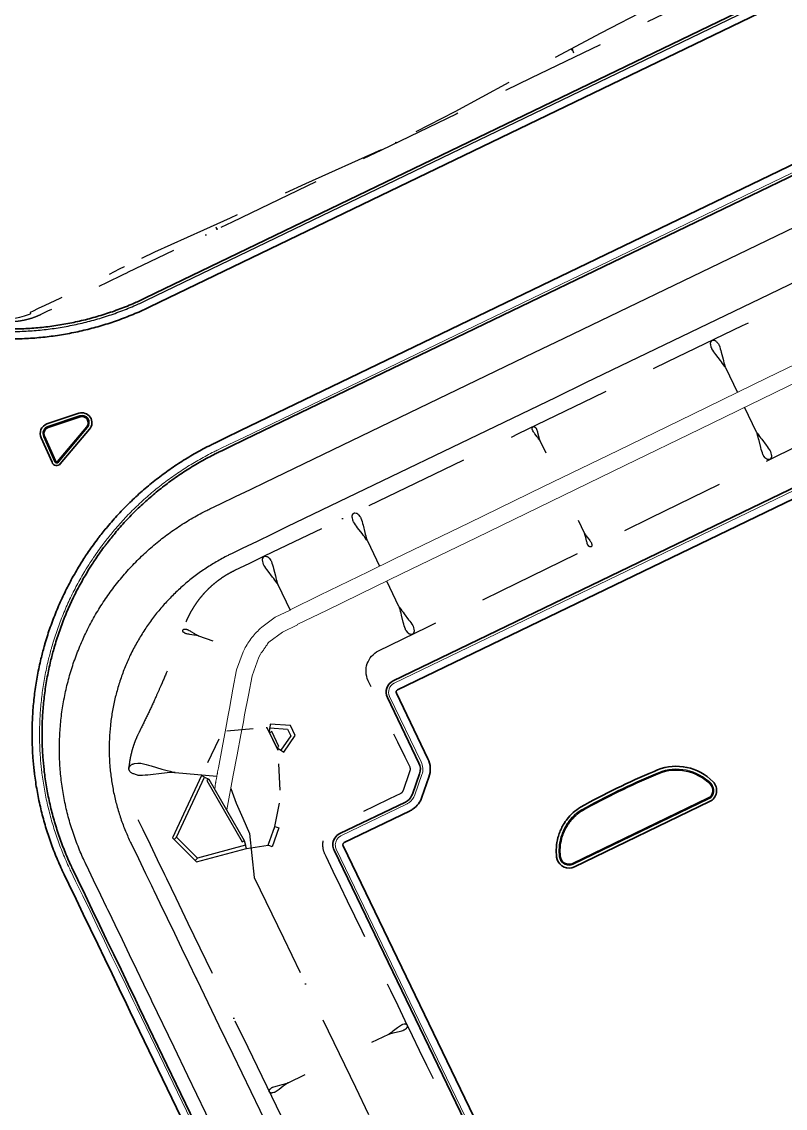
# Model space of a CAD drawing. Header units: metres. Extents: x 246420 to 246883, y 7418965 to 7419490.
# Drawn here: x 246540.4 to 246586.5, y 7419349.2 to 7419414.8 of the extents above; entities that cross this region are included whole.
import ezdxf

# ---------------------------------------------------------------- set-up
doc = ezdxf.new("R2010")
doc.units = ezdxf.units.M
doc.linetypes.add('HIDDEN', pattern=[9.525, 6.35, -3.175])
doc.linetypes.add('HIDDEN3', pattern=[2.3813, 1.5875, -0.7938])
for name, color, linetype, lineweight in [('BATTER', 251, 'HIDDEN', 25), ('BATTER_BOTTOM', 251, 'HIDDEN', 25), ('BATTER_TICKS', 251, 'HIDDEN', 25)]:
    doc.layers.add(name, color=color, linetype=linetype, lineweight=lineweight)
for name, color, linetype, lineweight, true_color in [('KERB_BACK', 7, 'Continuous', 35, 0x5fd2ff), ('KERB_LINE', 7, 'Continuous', 18, 0xb9b9b9), ('KERB_LIP', 7, 'Continuous', 35, 0x5fd2ff)]:
    doc.layers.add(name, color=color, linetype=linetype, lineweight=lineweight, true_color=true_color)
doc.layers.add('MISC_CONCRETE', color=7, linetype='Continuous')
doc.layers.add('MISC_CONCRETE_HIDDEN', color=252, linetype='HIDDEN3')

# ---------------------------------------------------------------- blocks, each defined once
blk = doc.blocks.new('Batter Tadpole2')
at = {"linetype": 'Continuous'}
for p, q in [((0, -0.0003), (0.0004, 0.0039)), ((0.0004, 0.0039), (0.0014, 0.0082)), ((0.0014, 0.0082), (0.0032, 0.0124)), ((0.0032, 0.0124), (0.0057, 0.0166)), ((0.0057, 0.0166), (0.017, 0.0336)), ((0.017, 0.0336), (0.0203, 0.0378)), ((0.0203, 0.0378), (0.0244, 0.0418)), ((0.0244, 0.0418), (0.0295, 0.0456)), ((0.0295, 0.0456), (0.0355, 0.0493)), ((0.0355, 0.0493), (0.0408, 0.052)), ((0.0408, 0.052), (0.047, 0.0545)), ((0.047, 0.0545), (0.0542, 0.0568)), ((0.0542, 0.0568), (0.0622, 0.059)), ((0.0622, 0.059), (0.0962, 0.0675)), ((0.0962, 0.0675), (0.1047, 0.0692)), ((0.1047, 0.0692), (0.1134, 0.0702)), ((0.1134, 0.0702), (0.1221, 0.0704)), ((0.1221, 0.0704), (0.131, 0.0698)), ((0.131, 0.0698), (0.1616, 0.0662)), ((0.1616, 0.0662), (0.1924, 0.0617)), ((0.1924, 0.0617), (0.2232, 0.0565)), ((0.2232, 0.0565), (0.2542, 0.0506)), ((0.2542, 0.0506), (0.3787, 0.0251)), ((0.3787, 0.0251), (0.4098, 0.0188)), ((0.4098, 0.0188), (0.4413, 0.0129)), ((0.4413, 0.0129), (0.4729, 0.0071)), ((0.4729, 0.0071), (0.5049, 0.0017)), ((0.5049, 0.0017), (0.511, 0.0008)), ((0.511, 0.0008), (0.5174, 0.0002)), ((0.5174, 0.0002), (0.5241, -0.0002)), ((0.0003, -0.0045), (0, -0.0003)), ((0.0014, -0.0087), (0.0003, -0.0045)), ((0.0032, -0.013), (0.0014, -0.0087)), ((0.0056, -0.0172), (0.0032, -0.013)), ((0.0169, -0.0342), (0.0056, -0.0172)), ((0.0202, -0.0384), (0.0169, -0.0342)), ((0.0243, -0.0423), (0.0202, -0.0384)), ((0.0294, -0.0462), (0.0243, -0.0423)), ((0.0353, -0.0498), (0.0294, -0.0462)), ((0.0407, -0.0525), (0.0353, -0.0498)), ((0.0469, -0.055), (0.0407, -0.0525)), ((0.054, -0.0574), (0.0469, -0.055)), ((0.062, -0.0596), (0.054, -0.0574)), ((0.096, -0.0681), (0.062, -0.0596)), ((0.1045, -0.0698), (0.096, -0.0681)), ((0.1132, -0.0708), (0.1045, -0.0698)), ((0.1219, -0.071), (0.1132, -0.0708)), ((0.1308, -0.0704), (0.1219, -0.071)), ((0.1614, -0.0668), (0.1308, -0.0704)), ((0.1922, -0.0624), (0.1614, -0.0668)), ((0.223, -0.0571), (0.1922, -0.0624)), ((0.254, -0.0512), (0.223, -0.0571)), ((0.3786, -0.0257), (0.254, -0.0512)), ((0.4098, -0.0195), (0.3786, -0.0257)), ((0.4412, -0.0135), (0.4098, -0.0195)), ((0.4729, -0.0078), (0.4412, -0.0135)), ((0.5049, -0.0024), (0.4729, -0.0078)), ((0.511, -0.0015), (0.5049, -0.0024)), ((0.5174, -0.0009), (0.511, -0.0015)), ((0.5241, -0.0005), (0.5174, -0.0009)), ((0.5241, -0.0002), (0.531, -0.0003)), ((0.531, -0.0003), (0.5241, -0.0005)), ((0.531, -0.0003), (1.0113, -0.0004))]:
    blk.add_line(p, q, dxfattribs=at)

msp = doc.modelspace()

# ---------------------------------------------------------------- linework, layer by layer
at = {"layer": 'BATTER', "flags": 128}
for points in [[(246774.937, 7419460.222), (246773.878, 7419460.222), (246768.878, 7419460.222), (246764.878, 7419460.222), (246764.878, 7419460.222), (246763.878, 7419460.222), (246759.81, 7419460.222), (246759.81, 7419460.222), (246758.878, 7419460.222), (246758.65, 7419460.222), (246758.65, 7419460.222), (246758.035, 7419460.222), (246758.035, 7419460.222), (246757.9, 7419460.222), (246756.878, 7419460.222), (246756.878, 7419460.222), (246755.33, 7419460.222), (246755.33, 7419460.222), (246755.329, 7419460.222), (246755.329, 7419460.222), (246754.33, 7419460.222), (246754.329, 7419460.222), (246753.878, 7419460.222), (246748.878, 7419460.222), (246746.522, 7419460.222), (246743.878, 7419460.222), (246743.668, 7419460.222), (246738.878, 7419460.222), (246733.878, 7419460.222), (246728.878, 7419460.222), (246723.878, 7419460.222), (246722.13, 7419460.222), (246722.13, 7419460.222), (246718.878, 7419460.222), (246717.13, 7419460.222), (246717.13, 7419460.222), (246713.878, 7419460.222), (246708.878, 7419460.222), (246703.878, 7419460.222), (246702.348, 7419460.222), (246700.22, 7419460.222), (246698.878, 7419460.222), (246698.174, 7419460.222), (246697.506, 7419460.222), (246695.281, 7419460.222, 0.003771), (246693.772, 7419460.211, 0.003831), (246692.241, 7419460.176, 0), (246692.24, 7419460.176, 0.00289), (246691.085, 7419460.134, 0.006721), (246688.401, 7419459.985, 0.006721), (246685.722, 7419459.764, 0.001755), (246685.024, 7419459.695, 0), (246685.024, 7419459.695, 0.000379), (246684.873, 7419459.679, 0), (246684.873, 7419459.679, 0.004587), (246683.05, 7419459.471, 0.006721), (246680.387, 7419459.107, 0.006721), (246677.735, 7419458.671, 0.006721), (246675.095, 7419458.163, 0.006721), (246672.47, 7419457.586, 0.006721), (246669.861, 7419456.937, 0.006721), (246667.27, 7419456.219, 0.006721), (246664.7, 7419455.431, 0.006721), (246662.152, 7419454.575, 0.006721), (246659.628, 7419453.651, 0.006721), (246657.13, 7419452.659, 0.006721), (246654.659, 7419451.6, 0.006721), (246652.218, 7419450.475, 0.001039), (246651.843, 7419450.295), (246647.687, 7419448.291), (246643.184, 7419446.119), (246638.68, 7419443.947), (246634.176, 7419441.775), (246629.673, 7419439.604), (246625.169, 7419437.432), (246620.665, 7419435.26), (246616.162, 7419433.088), (246614.026, 7419432.058), (246614.026, 7419432.058), (246611.658, 7419430.916), (246608.252, 7419429.274), (246608.252, 7419429.274), (246608.005, 7419429.154), (246608.005, 7419429.154), (246607.155, 7419428.744), (246606.55, 7419428.453), (246606.55, 7419428.453), (246602.651, 7419426.572), (246602.651, 7419426.572), (246598.147, 7419424.4), (246593.644, 7419422.228), (246593.518, 7419422.168), (246593.518, 7419422.168), (246592.063, 7419421.466), (246592.062, 7419421.466), (246591.816, 7419421.347), (246591.816, 7419421.347), (246589.14, 7419420.057), (246586.901, 7419418.977), (246586.901, 7419418.977), (246584.636, 7419417.885), (246580.133, 7419415.713), (246575.629, 7419413.541), (246571.125, 7419411.369), (246566.622, 7419409.197), (246562.118, 7419407.025), (246557.614, 7419404.853), (246553.111, 7419402.681), (246551.527, 7419401.918), (246551.527, 7419401.918), (246548.607, 7419400.51), (246546.804, 7419399.64), (246546.803, 7419399.64), (246546.803, 7419399.64)], [(246512.945, 7419372.565, -0.008197), (246512.624, 7419373.048, -0.016395), (246512.032, 7419374.046, -0.016395), (246511.506, 7419375.081, -0.016395), (246511.049, 7419376.148, -0.016395), (246510.663, 7419377.242, -0.016395), (246510.35, 7419378.359, -0.001866), (246510.319, 7419378.488, -0.014529), (246510.11, 7419379.495, -0.016395), (246509.946, 7419380.643, -0.016395), (246509.857, 7419381.8, -0.016395), (246509.844, 7419382.961, -0.016395), (246509.907, 7419384.12, -0.001866), (246509.919, 7419384.251, -0.014511), (246510.046, 7419385.27, -0.000002), (246510.046, 7419385.27, -0.000013), (246510.046, 7419385.271, -0.000002), (246510.046, 7419385.272, -0.000002), (246510.046, 7419385.272, -0.016395), (246510.26, 7419386.412, -0.016395), (246510.548, 7419387.536, -0.016395), (246510.91, 7419388.639, -0.016395), (246511.342, 7419389.716, -0.016393), (246511.845, 7419390.762, -0.000002), (246511.845, 7419390.762, -0.016395), (246512.415, 7419391.772, -0.010063), (246512.797, 7419392.374, -0.006331), (246513.05, 7419392.744, -0.016395), (246513.747, 7419393.671, -0.016395), (246514.504, 7419394.551, -0.016393), (246515.316, 7419395.38, -0.000002), (246515.316, 7419395.38, -0.016395), (246516.181, 7419396.153, -0.016395), (246517.095, 7419396.868, -0.016395), (246518.054, 7419397.522, -0.016395), (246519.054, 7419398.112, -0.016395), (246520.09, 7419398.634, -0.016395), (246521.158, 7419399.088, -0.016395), (246522.253, 7419399.471, -0.016395), (246523.372, 7419399.781, -0.016395), (246524.508, 7419400.017, -0.016395), (246525.657, 7419400.178, -0.016395), (246526.814, 7419400.264, -0.016395), (246527.975, 7419400.273, -0.016395), (246529.133, 7419400.207, -0.016395), (246530.285, 7419400.064, -0.016395), (246531.425, 7419399.847, -0.016395), (246532.548, 7419399.555, -0.016395), (246533.65, 7419399.19, -0.016395), (246534.725, 7419398.754, -0.016395), (246535.77, 7419398.249, -0.016395), (246536.779, 7419397.676, -0.006937), (246537.194, 7419397.414), (246537.236, 7419397.387, 0.017988), (246537.515, 7419397.223, 0.017988), (246537.805, 7419397.08, 0.017988), (246538.105, 7419396.958, 0.017988), (246538.413, 7419396.858, 0.017988), (246538.727, 7419396.781, 0.017988), (246539.046, 7419396.726, 0.017988), (246539.369, 7419396.694, 0.017988), (246539.692, 7419396.686, 0.017988), (246540.015, 7419396.7, 0.017988), (246540.337, 7419396.738, 0.017988), (246540.655, 7419396.799, 0.017988), (246540.967, 7419396.883, 0.005457), (246541.061, 7419396.913, 0.000004), (246541.061, 7419396.913, 0.012526), (246541.273, 7419396.989, 0.017988), (246541.571, 7419397.116, 0.002), (246541.603, 7419397.132), (246542.003, 7419397.325), (246542.904, 7419397.759), (246543.805, 7419398.194), (246544.706, 7419398.628), (246545.606, 7419399.063), (246546.507, 7419399.497), (246546.803, 7419399.64), (246546.803, 7419399.64)], [(246585.941, 7419308.095), (246585.713, 7419308.568), (246585.278, 7419309.469), (246584.844, 7419310.37), (246584.41, 7419311.27), (246583.975, 7419312.171), (246583.541, 7419313.072), (246583.107, 7419313.973), (246582.672, 7419314.873), (246582.238, 7419315.774), (246581.871, 7419316.536), (246581.803, 7419316.675), (246581.369, 7419317.576), (246580.935, 7419318.476), (246580.5, 7419319.377), (246580.066, 7419320.278), (246579.632, 7419321.178), (246579.197, 7419322.079), (246578.763, 7419322.98), (246578.328, 7419323.881), (246577.894, 7419324.781), (246577.46, 7419325.682), (246577.025, 7419326.583), (246576.591, 7419327.484), (246576.156, 7419328.384), (246575.722, 7419329.285), (246575.288, 7419330.186), (246574.853, 7419331.086), (246574.419, 7419331.987), (246573.985, 7419332.888), (246573.55, 7419333.789), (246573.116, 7419334.689), (246572.681, 7419335.59), (246572.247, 7419336.491), (246571.813, 7419337.392), (246571.378, 7419338.292), (246570.944, 7419339.193), (246570.51, 7419340.094), (246570.075, 7419340.995), (246569.641, 7419341.895), (246569.206, 7419342.796), (246568.772, 7419343.697), (246568.338, 7419344.597), (246567.903, 7419345.498), (246567.469, 7419346.399), (246567.035, 7419347.3), (246566.6, 7419348.2), (246566.166, 7419349.101), (246565.731, 7419350.002), (246565.297, 7419350.903), (246564.863, 7419351.803), (246564.428, 7419352.704), (246563.994, 7419353.605), (246563.56, 7419354.505), (246563.125, 7419355.406), (246562.691, 7419356.307), (246562.256, 7419357.208), (246561.822, 7419358.108), (246561.388, 7419359.009), (246560.953, 7419359.91), (246560.519, 7419360.811), (246560.085, 7419361.711), (246559.65, 7419362.612), (246559.216, 7419363.513), (246558.781, 7419364.414), (246558.724, 7419364.533, -0.113234), (246558.59, 7419365.121, -0.168227), (246558.88, 7419365.956, -0.113764), (246559.353, 7419366.335), (246559.923, 7419366.61), (246560.823, 7419367.044), (246561.724, 7419367.478), (246562.625, 7419367.913), (246563.304, 7419368.24, 0.042466), (246563.34, 7419368.262, 0.057535), (246563.383, 7419368.3, 0.057535), (246563.416, 7419368.347, 0.008853), (246563.42, 7419368.355, 0.030128), (246563.431, 7419368.383), (246563.467, 7419368.484), (246563.796, 7419369.428), (246563.858, 7419369.604, 0.02548), (246563.865, 7419369.628, 0.057535), (246563.872, 7419369.685, 0.029035), (246563.87, 7419369.714, 0.028452), (246563.865, 7419369.742, 0.055983), (246563.847, 7419369.795), (246563.553, 7419370.403), (246563.119, 7419371.304), (246562.685, 7419372.205), (246562.25, 7419373.105), (246561.326, 7419375.021, -0.412539), (246561.949, 7419376.82), (246564.888, 7419378.259), (246569.38, 7419380.456), (246573.871, 7419382.654), (246578.362, 7419384.852), (246582.853, 7419387.049), (246587.345, 7419389.247), (246591.836, 7419391.445), (246596.327, 7419393.642), (246598.585, 7419394.747), (246598.585, 7419394.747), (246600.818, 7419395.84), (246603.487, 7419397.145), (246603.487, 7419397.145), (246604.811, 7419397.793)], [(246555.057, 7419382.526), (246554.156, 7419382.092), (246553.259, 7419381.659), (246553.257, 7419381.658, 0.012501), (246552.99, 7419381.521, 0.012501), (246552.73, 7419381.371, 0.012501), (246552.479, 7419381.207, 0.012501), (246552.235, 7419381.032, 0.012501), (246552.001, 7419380.845, 0.012501), (246551.776, 7419380.646, 0.012501), (246551.562, 7419380.436, 0.012501), (246551.358, 7419380.216, 0.012501), (246551.166, 7419379.985, 0.012501), (246550.986, 7419379.746, 0.012501), (246550.817, 7419379.498, 0.012501), (246550.661, 7419379.241, 0.012501), (246550.519, 7419378.977, 0.012501), (246550.389, 7419378.707, 0.012501), (246550.274, 7419378.43, 0.007926), (246550.207, 7419378.252), (246550.141, 7419378.066, -0.005), (246549.768, 7419377.052, -0.005), (246549.374, 7419376.046, -0.005), (246548.961, 7419375.049, -0.001735), (246548.813, 7419374.704, -0.003265), (246548.527, 7419374.06, -0.005), (246548.074, 7419373.079, -0.005), (246547.602, 7419372.108, -0.001019), (246547.503, 7419371.911), (246547.425, 7419371.752, 0.012501), (246547.305, 7419371.477, 0.012501), (246547.199, 7419371.196, 0.012501), (246547.106, 7419370.911, 0.012501), (246547.029, 7419370.621, 0.012501), (246546.965, 7419370.328, 0.012501), (246546.917, 7419370.032, 0.012501), (246546.883, 7419369.734, 0.012501), (246546.864, 7419369.434, 0.012501), (246546.861, 7419369.134, 0.012501), (246546.872, 7419368.835, 0.012501), (246546.898, 7419368.536, 0.012501), (246546.939, 7419368.239, 0.012501), (246546.995, 7419367.944, 0.012501), (246547.066, 7419367.652, 0.012501), (246547.151, 7419367.365, 0.012501), (246547.25, 7419367.082, 0.012501), (246547.364, 7419366.804, 0.009196), (246547.456, 7419366.604), (246547.73, 7419366.034), (246548.165, 7419365.133), (246548.599, 7419364.233), (246549.034, 7419363.332), (246549.151, 7419363.088), (246549.151, 7419363.088)]]:
    msp.add_lwpolyline(points, format="xyb", dxfattribs=at)
for points in [[(246683.043, 7419459.533), (246680.362, 7419459.274), (246677.693, 7419458.904), (246675.059, 7419458.337), (246672.43, 7419457.755), (246669.778, 7419457.254), (246667.135, 7419456.685), (246664.503, 7419456.047), (246661.883, 7419455.341), (246659.279, 7419454.567), (246656.718, 7419453.657), (246654.208, 7419452.615), (246651.725, 7419451.507), (246651.344, 7419451.33), (246647.15, 7419449.406), (246642.604, 7419447.321), (246638.096, 7419445.159), (246633.621, 7419442.927), (246629.147, 7419440.694), (246624.673, 7419438.461), (246620.292, 7419436.035), (246615.791, 7419433.858), (246613.625, 7419432.889), (246613.625, 7419432.889), (246611.226, 7419431.811), (246607.785, 7419430.244), (246607.784, 7419430.244), (246607.535, 7419430.13), (246607.535, 7419430.13), (246606.675, 7419429.738), (246606.064, 7419429.46), (246606.064, 7419429.46), (246602.128, 7419427.656), (246602.128, 7419427.656), (246597.687, 7419425.354), (246593.226, 7419423.094), (246593.101, 7419423.031), (246593.101, 7419423.031), (246591.654, 7419422.313), (246591.654, 7419422.313), (246591.409, 7419422.191), (246591.409, 7419422.191), (246588.748, 7419420.869), (246586.522, 7419419.763), (246586.521, 7419419.763), (246584.27, 7419418.644), (246579.808, 7419416.385), (246575.366, 7419414.086), (246570.953, 7419411.726), (246566.551, 7419409.343), (246562.109, 7419407.044)], [(246562.109, 7419407.044), (246557.549, 7419404.988), (246552.991, 7419402.929), (246551.388, 7419402.204), (246551.388, 7419402.204), (246548.434, 7419400.869), (246546.627, 7419400.006), (246546.627, 7419400.006), (246546.627, 7419400.006)], [(246601.397, 7419404.873), (246600.069, 7419404.233), (246600.069, 7419404.233), (246597.393, 7419402.943), (246595.154, 7419401.863), (246595.154, 7419401.863), (246592.889, 7419400.771), (246588.386, 7419398.599), (246583.882, 7419396.427), (246579.378, 7419394.255), (246574.875, 7419392.083), (246570.371, 7419389.911), (246565.867, 7419387.739), (246561.364, 7419385.568), (246559.78, 7419384.804), (246559.78, 7419384.804), (246556.86, 7419383.396), (246555.057, 7419382.526), (246555.057, 7419382.526)], [(246511.654, 7419392.235), (246512.123, 7419392.821), (246512.422, 7419393.185), (246513.232, 7419394.086), (246514.088, 7419394.933), (246514.964, 7419395.749), (246514.964, 7419395.749), (246515.874, 7419396.521), (246516.829, 7419397.233), (246517.878, 7419397.8), (246518.954, 7419398.294), (246520.018, 7419398.788), (246521.065, 7419399.329), (246522.167, 7419399.746), (246523.308, 7419400.044), (246524.473, 7419400.218), (246525.639, 7419400.344), (246526.809, 7419400.402), (246527.977, 7419400.386), (246529.141, 7419400.296), (246530.296, 7419400.134), (246531.437, 7419399.9), (246532.56, 7419399.596), (246533.662, 7419399.223), (246534.738, 7419398.782), (246535.785, 7419398.278), (246536.801, 7419397.712), (246537.22, 7419397.453), (246537.262, 7419397.428), (246537.546, 7419397.28), (246537.838, 7419397.152), (246538.137, 7419397.044), (246538.441, 7419396.957), (246538.753, 7419396.905), (246539.066, 7419396.873), (246539.379, 7419396.86), (246539.69, 7419396.865), (246540, 7419396.894), (246540.303, 7419396.957), (246540.6, 7419397.038), (246540.89, 7419397.135), (246540.977, 7419397.168), (246540.946, 7419397.26), (246541.136, 7419397.342), (246541.403, 7419397.472), (246541.432, 7419397.487), (246541.834, 7419397.676), (246542.739, 7419398.102), (246543.644, 7419398.528), (246544.54, 7419398.972), (246545.436, 7419399.416), (246546.332, 7419399.86), (246546.627, 7419400.006), (246546.627, 7419400.006)], [(246549.151, 7419363.088), (246549.712, 7419361.924), (246550.45, 7419360.396), (246550.45, 7419360.395), (246551.884, 7419357.421), (246553.219, 7419354.653), (246553.219, 7419354.653), (246554.056, 7419352.917), (246556.228, 7419348.413), (246557.563, 7419345.646), (246557.563, 7419345.646), (246558.4, 7419343.91), (246558.834, 7419343.009), (246558.834, 7419343.009), (246560.283, 7419340.005), (246560.283, 7419340.005), (246560.572, 7419339.406), (246562.744, 7419334.902), (246564.916, 7419330.399), (246565.996, 7419328.159), (246565.996, 7419328.159), (246567.088, 7419325.895), (246569.259, 7419321.391), (246571.431, 7419316.888), (246573.603, 7419312.384), (246575.775, 7419307.88), (246576.6, 7419306.169), (246576.6, 7419306.169), (246577.609, 7419304.077)]]:
    msp.add_lwpolyline(points, dxfattribs=at)
at = {"layer": 'BATTER_BOTTOM', "flags": 128}
for points in [[(246553.032, 7419368.515), (246553.356, 7419367.637), (246553.764, 7419366.723), (246554.173, 7419365.81), (246554.455, 7419363.141)], [(246554.455, 7419363.141), (246556.208, 7419359.506), (246557.542, 7419356.739), (246557.542, 7419356.738), (246558.38, 7419355.002), (246560.552, 7419350.498), (246561.886, 7419347.731), (246561.886, 7419347.731), (246562.723, 7419345.995), (246563.158, 7419345.094), (246563.158, 7419345.094), (246564.606, 7419342.09), (246564.607, 7419342.09), (246564.895, 7419341.491), (246567.067, 7419336.987), (246569.239, 7419332.484), (246570.319, 7419330.244), (246570.319, 7419330.244), (246571.411, 7419327.98), (246573.583, 7419323.476), (246575.755, 7419318.973), (246577.926, 7419314.469), (246580.098, 7419309.965), (246580.924, 7419308.254), (246580.924, 7419308.254), (246581.933, 7419306.161)]]:
    msp.add_lwpolyline(points, dxfattribs=at)
at = {"layer": 'KERB_BACK', "flags": 128}
msp.add_lwpolyline([(246511.049, 7419384.797, 0.419311), (246511.976, 7419385.578, -0.14659), (246516.19, 7419393.641, -0.29068), (246532.726, 7419397.555, -0.006483), (246533.067, 7419397.433, -0.000213), (246533.08, 7419397.429), (246533.984, 7419397.117, 0.012821), (246534.915, 7419396.849, 0.012821), (246535.859, 7419396.628, 0.012821), (246536.813, 7419396.456, 0.012821), (246537.774, 7419396.333, 0.012821), (246538.74, 7419396.26, 0.012821), (246539.709, 7419396.237, 0.012821), (246540.678, 7419396.263, 0.012821), (246541.644, 7419396.338, 0.012821), (246542.605, 7419396.463, 0.012821), (246543.559, 7419396.638, 0.012821), (246544.502, 7419396.86, 0.012821), (246545.432, 7419397.131, 0.012821), (246546.348, 7419397.449, 0.012821), (246547.246, 7419397.814, 0.008787), (246547.896, 7419398.112), (246652.647, 7419448.629, -0.112812)], format="xyb", dxfattribs=at)
at = {"layer": 'KERB_BACK'}
msp.add_lwpolyline([(246588.107, 7419304.985), (246559.264, 7419364.793, -0.113234), (246559.19, 7419365.12, -0.287374), (246559.614, 7419365.795), (246563.565, 7419367.7, 0.042466), (246563.689, 7419367.773, 0.155141), (246563.998, 7419368.185), (246564.424, 7419369.406, 0.198905), (246564.387, 7419370.055), (246562.482, 7419374.006, -0.414212), (246562.832, 7419375.007), (246601.563, 7419393.685, -0.090585), (246601.823, 7419393.757, -0.311925), (246602.565, 7419393.335), (246604.324, 7419389.688, 0.414213), (246605.125, 7419389.408), (246607.295, 7419390.454, 0.414215), (246608.671, 7419394.393), (246605.674, 7419400.608), (246603.893, 7419404.302)], format="xyb", dxfattribs=at)
at = {"layer": 'KERB_BACK', "flags": 128}
msp.add_lwpolyline([(246543.941, 7419390.938), (246542.019, 7419390.297, 0.455638), (246541.803, 7419389.773), (246542.463, 7419388.279, 0.550462), (246542.586, 7419388.248), (246544.347, 7419390.341, 0.757131)], format="xyb", close=True, dxfattribs=at)
at = {"layer": 'KERB_BACK'}
msp.add_lwpolyline([(246578.658, 7419369.344, 0.026888), (246574.243, 7419367.196, 0.088065), (246573.498, 7419366.523, 0.019204), (246573.369, 7419366.343, 0.053812), (246573.086, 7419365.795, 0.026886), (246572.99, 7419365.501, 0.095886), (246572.914, 7419364.412), (246572.938, 7419364.299, 0.450711), (246573.664, 7419363.994), (246581.819, 7419367.927, 0.510391), (246581.97, 7419368.764), (246581.802, 7419368.922, 0.300895)], format="xyb", close=True, dxfattribs=at)
msp.add_lwpolyline([(246547.516, 7419355.314), (246573.243, 7419301.965)], dxfattribs=at)
at = {"layer": 'KERB_LINE'}
for points in [[(246592.113, 7419408.168), (246553.82, 7419389.701), (246552.919, 7419389.266), (246552.422, 7419389.027), (246552.422, 7419389.027), (246552.275, 7419388.956, 0.003653), (246552.025, 7419388.833, 0.012821), (246551.163, 7419388.374, 0.012821), (246550.325, 7419387.871, 0.012821), (246549.515, 7419387.326, 0.012821), (246548.734, 7419386.739, 0.012821), (246547.983, 7419386.114, 0.012821), (246547.266, 7419385.451, 0.012821), (246546.583, 7419384.752, 0.012821), (246545.938, 7419384.019, 0.0101), (246545.456, 7419383.419, 0.000001), (246545.456, 7419383.419, 0.002719), (246545.33, 7419383.254, 0.012821), (246544.763, 7419382.459, 0.004978), (246544.554, 7419382.143, 0.000001), (246544.554, 7419382.142, 0.007841), (246544.237, 7419381.636, 0.012821), (246543.754, 7419380.787, 0.012821), (246543.316, 7419379.914, 0.012821), (246542.922, 7419379.02, 0.012821), (246542.575, 7419378.107, 0.012821), (246542.275, 7419377.177, 0.002896), (246542.214, 7419376.965, 0.000001), (246542.214, 7419376.965, 0.009923), (246542.024, 7419376.233, 0.012821), (246541.82, 7419375.278, 0.012821), (246541.667, 7419374.313, 0.012821), (246541.563, 7419373.342, 0.012821), (246541.508, 7419372.367, 0.012821), (246541.504, 7419371.39, 0.012821), (246541.55, 7419370.414, 0.010112), (246541.621, 7419369.647, 0.002707), (246541.646, 7419369.442, 0.000001), (246541.646, 7419369.442, 0.012821), (246541.791, 7419368.476, 0.012821), (246541.986, 7419367.519, 0.012821), (246542.23, 7419366.573, 0.012821), (246542.522, 7419365.641, 0.012821), (246542.861, 7419364.725, 0.012821), (246543.247, 7419363.827, 0.004431), (246543.391, 7419363.522), (246543.675, 7419362.933), (246544.11, 7419362.032), (246544.544, 7419361.131), (246544.978, 7419360.23), (246545.413, 7419359.33), (246545.847, 7419358.429), (246546.281, 7419357.528), (246546.716, 7419356.627), (246547.15, 7419355.727), (246547.381, 7419355.249)], [(246588.242, 7419305.05), (246559.399, 7419364.858, -0.113252), (246559.34, 7419365.12, -0.287433), (246559.679, 7419365.66), (246563.63, 7419367.565, 0.042473), (246563.776, 7419367.651, 0.155189), (246564.14, 7419368.136), (246564.566, 7419369.357, 0.198905), (246564.522, 7419370.12), (246562.617, 7419374.071, -0.414212), (246562.897, 7419374.872), (246601.628, 7419393.55, -0.09057), (246601.836, 7419393.608, -0.311861), (246602.43, 7419393.27), (246604.189, 7419389.623, 0.414213), (246605.19, 7419389.273), (246607.36, 7419390.319, 0.414215), (246608.806, 7419394.458), (246605.809, 7419400.673), (246604.028, 7419404.367)]]:
    msp.add_lwpolyline(points, format="xyb", dxfattribs=at)
at = {"layer": 'KERB_LINE', "flags": 128}
for points in [[(246601.807, 7419401.259), (246601.561, 7419401.14), (246601.561, 7419401.14), (246598.889, 7419399.842), (246596.652, 7419398.755), (246596.652, 7419398.755), (246594.391, 7419397.657), (246589.894, 7419395.472), (246585.396, 7419393.287), (246580.899, 7419391.103), (246576.401, 7419388.918), (246571.904, 7419386.733), (246567.406, 7419384.548), (246562.909, 7419382.364), (246561.327, 7419381.595), (246561.327, 7419381.595), (246558.412, 7419380.179), (246556.611, 7419379.304), (246556.61, 7419379.304)], [(246602.241, 7419400.359), (246601.995, 7419400.239), (246601.995, 7419400.239), (246599.323, 7419398.941), (246597.087, 7419397.855), (246597.087, 7419397.855), (246594.825, 7419396.756), (246590.328, 7419394.571), (246585.831, 7419392.387), (246581.333, 7419390.202), (246576.836, 7419388.017), (246572.338, 7419385.832), (246567.841, 7419383.648), (246563.343, 7419381.463), (246561.762, 7419380.694), (246561.762, 7419380.694), (246558.846, 7419379.278), (246557.045, 7419378.403), (246557.045, 7419378.403)], [(246556.62, 7419379.283), (246555.717, 7419378.854), (246554.901, 7419378.254), (246554.9, 7419378.253), (246554.817, 7419378.175), (246554.736, 7419378.097), (246554.659, 7419378.019), (246554.585, 7419377.94), (246554.513, 7419377.861), (246554.444, 7419377.781), (246554.377, 7419377.701), (246554.312, 7419377.62), (246554.25, 7419377.537), (246554.189, 7419377.454), (246554.13, 7419377.37), (246554.072, 7419377.284), (246554.016, 7419377.196), (246553.962, 7419377.107), (246553.909, 7419377.016), (246553.876, 7419376.957), (246553.777, 7419376.767), (246553.387, 7419375.678), (246553.167, 7419374.518), (246552.951, 7419373.348), (246552.876, 7419372.939), (246552.733, 7419372.166), (246552.513, 7419370.974), (246552.29, 7419369.768), (246552.244, 7419369.52), (246552.24, 7419369.5), (246552.234, 7419369.465), (246552.228, 7419369.432), (246552.222, 7419369.399), (246552.216, 7419369.366), (246552.21, 7419369.333), (246552.204, 7419369.301), (246552.198, 7419369.268), (246552.192, 7419369.235), (246552.185, 7419369.201), (246552.179, 7419369.167), (246552.173, 7419369.132), (246552.166, 7419369.096), (246552.159, 7419369.058), (246552.152, 7419369.019), (246552.144, 7419368.978), (246552.136, 7419368.935), (246552.128, 7419368.889), (246552.121, 7419368.853), (246552.081, 7419368.452)], [(246557.055, 7419378.383), (246556.152, 7419377.953), (246555.336, 7419377.353), (246555.335, 7419377.353), (246555.296, 7419377.298), (246555.259, 7419377.245), (246555.223, 7419377.194), (246555.19, 7419377.144), (246555.157, 7419377.096), (246555.125, 7419377.049), (246555.094, 7419377.004), (246555.063, 7419376.959), (246555.033, 7419376.916), (246555.002, 7419376.872), (246554.971, 7419376.829), (246554.94, 7419376.786), (246554.908, 7419376.742), (246554.875, 7419376.698), (246554.841, 7419376.653), (246554.819, 7419376.624), (246554.719, 7419376.431), (246554.322, 7419375.323), (246554.095, 7419374.145), (246553.871, 7419372.955), (246553.793, 7419372.54), (246553.645, 7419371.756), (246553.416, 7419370.545), (246553.185, 7419369.321), (246552.788, 7419367.224)]]:
    msp.add_lwpolyline(points, dxfattribs=at)
at = {"layer": 'KERB_LINE'}
msp.add_lwpolyline([(246578.631, 7419369.403, 0.026888), (246574.21, 7419367.252, 0.088213), (246573.446, 7419366.563, 0.019204), (246573.315, 7419366.379, 0.053813), (246573.025, 7419365.818, 0.026887), (246572.928, 7419365.518, 0.096142), (246572.85, 7419364.401), (246572.876, 7419364.282, 0.452644), (246573.693, 7419363.935), (246581.848, 7419367.868, 0.511258), (246582.016, 7419368.81), (246581.845, 7419368.971, 0.300852)], format="xyb", close=True, dxfattribs=at)
msp.add_lwpolyline([(246547.381, 7419355.249), (246573.108, 7419301.9)], dxfattribs=at)
at = {"layer": 'KERB_LIP', "flags": 128}
for points in [[(246521.379, 7419368.628, -0.522914), (246516.616, 7419393.219, -0.290759), (246532.53, 7419396.989, -0.006513), (246532.858, 7419396.871, -0.000213), (246532.87, 7419396.866), (246533.803, 7419396.545, 0.012821), (246534.764, 7419396.268, 0.012821), (246535.738, 7419396.04, 0.012821), (246536.722, 7419395.863, 0.012821), (246537.713, 7419395.737, 0.012821), (246538.71, 7419395.661, 0.012821), (246539.71, 7419395.637, 0.012821), (246540.71, 7419395.663, 0.012821), (246541.706, 7419395.741, 0.012821), (246542.698, 7419395.871, 0.012821), (246543.682, 7419396.05, 0.012821), (246544.655, 7419396.28, 0.012821), (246545.615, 7419396.56, 0.012821), (246546.559, 7419396.888, 0.012821), (246547.485, 7419397.264, 0.008807), (246548.157, 7419397.572), (246652.908, 7419448.088, -0.112812), (246695.281, 7419457.772), (246774.937, 7419457.772, 0.00004)], [(246543.87, 7419391.151), (246541.947, 7419390.51, 0.452775), (246541.599, 7419389.678), (246542.254, 7419388.195, 0.552648), (246542.753, 7419388.096), (246544.519, 7419390.196, 0.757131), (246543.87, 7419391.151, 0.521022)]]:
    msp.add_lwpolyline(points, format="xyb", dxfattribs=at)
at = {"layer": 'KERB_LIP'}
for points in [[(246593.267, 7419409.224), (246553.624, 7419390.107), (246552.723, 7419389.672), (246552.226, 7419389.432), (246552.226, 7419389.432), (246552.079, 7419389.361, 0.003653), (246551.824, 7419389.236, 0.012821), (246550.941, 7419388.765, 0.012821), (246550.084, 7419388.25, 0.012821), (246549.254, 7419387.692, 0.012821), (246548.454, 7419387.092, 0.012821), (246547.686, 7419386.452, 0.012821), (246546.952, 7419385.774, 0.012821), (246546.253, 7419385.058, 0.012821), (246545.592, 7419384.308, 0.0101), (246545.099, 7419383.694, 0.000001), (246545.099, 7419383.694, 0.002719), (246544.971, 7419383.525, 0.012821), (246544.39, 7419382.711, 0.004978), (246544.176, 7419382.387, 0.000001), (246544.176, 7419382.387, 0.007841), (246543.852, 7419381.868, 0.012821), (246543.358, 7419380.999, 0.012821), (246542.908, 7419380.106, 0.012821), (246542.506, 7419379.191, 0.012821), (246542.15, 7419378.256, 0.012821), (246541.844, 7419377.304, 0.002896), (246541.781, 7419377.087, 0.000001), (246541.781, 7419377.087, 0.009923), (246541.586, 7419376.338, 0.012821), (246541.378, 7419375.36, 0.012821), (246541.221, 7419374.373, 0.012821), (246541.114, 7419373.378, 0.012821), (246541.058, 7419372.38, 0.012821), (246541.054, 7419371.38, 0.012821), (246541.101, 7419370.381, 0.010112), (246541.174, 7419369.596, 0.002707), (246541.199, 7419369.386, 0.000001), (246541.199, 7419369.386, 0.012821), (246541.348, 7419368.398, 0.012821), (246541.548, 7419367.418, 0.012821), (246541.797, 7419366.45, 0.012821), (246542.096, 7419365.495, 0.012821), (246542.443, 7419364.558, 0.012821), (246542.838, 7419363.639, 0.004431), (246542.986, 7419363.326), (246543.27, 7419362.737), (246543.704, 7419361.836), (246544.139, 7419360.936), (246544.573, 7419360.035), (246545.007, 7419359.134), (246545.442, 7419358.233), (246545.876, 7419357.333), (246546.31, 7419356.432), (246546.745, 7419355.531), (246546.975, 7419355.053), (246572.703, 7419301.705)], [(246592.178, 7419408.033), (246553.885, 7419389.566), (246552.984, 7419389.131), (246552.487, 7419388.892), (246552.487, 7419388.892), (246552.34, 7419388.821, 0.003653), (246552.092, 7419388.699, 0.012821), (246551.237, 7419388.243, 0.012821), (246550.406, 7419387.744, 0.012821), (246549.602, 7419387.203, 0.012821), (246548.827, 7419386.622, 0.012821), (246548.082, 7419386.001, 0.012821), (246547.37, 7419385.344, 0.012821), (246546.693, 7419384.65, 0.012821), (246546.053, 7419383.923, 0.0101), (246545.575, 7419383.328, 0.000001), (246545.575, 7419383.328, 0.002719), (246545.45, 7419383.164, 0.012821), (246544.887, 7419382.375, 0.004978), (246544.68, 7419382.061, 0.000001), (246544.68, 7419382.061, 0.007841), (246544.366, 7419381.558, 0.012821), (246543.887, 7419380.716, 0.012821), (246543.451, 7419379.85, 0.012821), (246543.061, 7419378.963, 0.012821), (246542.717, 7419378.057, 0.012821), (246542.419, 7419377.135, 0.002896), (246542.359, 7419376.924, 0.000001), (246542.358, 7419376.924, 0.009923), (246542.169, 7419376.198, 0.012821), (246541.968, 7419375.25, 0.012821), (246541.815, 7419374.293, 0.012821), (246541.712, 7419373.33, 0.012821), (246541.658, 7419372.362, 0.012821), (246541.654, 7419371.393, 0.012821), (246541.7, 7419370.425, 0.010112), (246541.77, 7419369.664, 0.002707), (246541.795, 7419369.461, 0.000001), (246541.795, 7419369.461, 0.012821), (246541.939, 7419368.502, 0.012821), (246542.132, 7419367.553, 0.012821), (246542.374, 7419366.614, 0.012821), (246542.664, 7419365.689, 0.012821), (246543, 7419364.78, 0.012821), (246543.383, 7419363.89, 0.004431), (246543.526, 7419363.587), (246543.81, 7419362.998), (246544.245, 7419362.097), (246544.679, 7419361.196), (246545.113, 7419360.296), (246545.548, 7419359.395), (246545.982, 7419358.494), (246546.417, 7419357.593), (246546.851, 7419356.693), (246547.285, 7419355.792), (246547.516, 7419355.314)], [(246588.647, 7419305.246), (246559.805, 7419365.054, -0.113234), (246559.79, 7419365.119, -0.287374), (246559.875, 7419365.254), (246563.825, 7419367.159, 0.042466), (246564.037, 7419367.285, 0.155141), (246564.564, 7419367.987), (246564.991, 7419369.208, 0.198905), (246564.928, 7419370.316), (246563.023, 7419374.266, -0.414212), (246563.093, 7419374.467), (246601.824, 7419393.145, -0.090585)]]:
    msp.add_lwpolyline(points, format="xyb", dxfattribs=at)
msp.add_lwpolyline([(246578.565, 7419369.549, 0.026888), (246574.129, 7419367.39, 0.088556), (246573.32, 7419366.661, 0.019204), (246573.181, 7419366.467, 0.053815), (246572.876, 7419365.876, 0.026888), (246572.773, 7419365.559, 0.096738), (246572.692, 7419364.374), (246572.721, 7419364.24, 0.456288), (246573.762, 7419363.791), (246581.917, 7419367.724, 0.512891), (246582.128, 7419368.924), (246581.953, 7419369.089, 0.300754), (246578.565, 7419369.549)], format="xyb", close=True, dxfattribs=at)
at = {"layer": 'MISC_CONCRETE', "flags": 128}
for points in [[(246511.034, 7419384.648, 0.41671), (246512.125, 7419385.557, -0.146458), (246516.297, 7419393.537, -0.290683), (246532.677, 7419397.414, -0.006486), (246533.015, 7419397.293, -0.000244), (246533.029, 7419397.288), (246533.937, 7419396.975, 0.012846), (246534.877, 7419396.703, 0.012821), (246535.829, 7419396.481, 0.012821), (246536.79, 7419396.308, 0.012821), (246537.759, 7419396.184, 0.012821), (246538.733, 7419396.11, 0.012821), (246539.709, 7419396.087, 0.012821), (246540.686, 7419396.113, 0.012821), (246541.66, 7419396.189, 0.012821), (246542.628, 7419396.315, 0.012821), (246543.589, 7419396.491, 0.012821), (246544.54, 7419396.715, 0.012821), (246545.478, 7419396.988, 0.012821), (246546.4, 7419397.309, 0.012821), (246547.305, 7419397.677, 0.008788), (246547.961, 7419397.977), (246652.712, 7419448.494, -0.112812)], [(246552.625, 7419346.676), (246550.453, 7419351.179), (246549.616, 7419352.916), (246549.616, 7419352.916), (246548.282, 7419355.683), (246548.282, 7419355.683), (246548.233, 7419355.783), (246547.799, 7419356.684), (246547.365, 7419357.585), (246546.93, 7419358.485), (246546.496, 7419359.386), (246546.062, 7419360.287), (246545.69, 7419361.058), (246545.69, 7419361.058), (246545.627, 7419361.188), (246545.545, 7419361.358), (246545.193, 7419362.088), (246544.758, 7419362.989), (246544.324, 7419363.89), (246544.292, 7419363.956, -0.014427), (246543.914, 7419364.802, -0.015578), (246543.561, 7419365.737, -0.015578), (246543.268, 7419366.693, -0.015578), (246543.034, 7419367.665, -0.015578), (246542.861, 7419368.65, -0.015578), (246542.75, 7419369.644, -0.015578), (246542.701, 7419370.642, -0.015578), (246542.715, 7419371.642, -0.015578), (246542.79, 7419372.639, -0.015578), (246542.928, 7419373.629, -0.015578), (246543.127, 7419374.609, -0.015578), (246543.386, 7419375.575, -0.015578), (246543.705, 7419376.522, -0.015578), (246544.083, 7419377.448, -0.006863), (246544.267, 7419377.848, -0.008713), (246544.517, 7419378.349, -0.015578), (246545.007, 7419379.22, -0.015578), (246545.55, 7419380.06, -0.015578), (246546.144, 7419380.864, -0.015578), (246546.787, 7419381.63, -0.015578), (246547.477, 7419382.354, -0.015578), (246548.21, 7419383.033, -0.015578), (246548.984, 7419383.666, -0.015578), (246549.796, 7419384.249, -0.015578), (246550.643, 7419384.781, -0.015578), (246551.521, 7419385.259, -0.004443), (246551.777, 7419385.385), (246552.421, 7419385.695), (246553.322, 7419386.13), (246554.222, 7419386.564), (246555.123, 7419386.998), (246571.336, 7419394.817), (246571.336, 7419394.817), (246573.137, 7419395.686), (246573.137, 7419395.686), (246583.659, 7419400.76), (246583.659, 7419400.76), (246593.416, 7419405.466)], [(246594.719, 7419402.763), (246584.962, 7419398.058), (246584.962, 7419398.058), (246574.441, 7419392.984), (246574.44, 7419392.984), (246572.639, 7419392.115), (246572.639, 7419392.115), (246556.426, 7419384.296), (246555.525, 7419383.862), (246554.625, 7419383.427), (246553.724, 7419382.993), (246553.08, 7419382.683, 0.004443), (246552.872, 7419382.58, 0.015578), (246552.158, 7419382.191, 0.015578), (246551.47, 7419381.759, 0.015578), (246550.809, 7419381.285, 0.015578), (246550.18, 7419380.771, 0.015578), (246549.584, 7419380.218, 0.015578), (246549.023, 7419379.629, 0.015578), (246548.5, 7419379.007, 0.015578), (246548.017, 7419378.353, 0.015578), (246547.575, 7419377.67, 0.015578), (246547.177, 7419376.962, 0.008713), (246546.974, 7419376.555, 0.006863), (246546.824, 7419376.229, 0.015578), (246546.517, 7419375.477, 0.015578), (246546.258, 7419374.706, 0.015578), (246546.047, 7419373.921, 0.015578), (246545.885, 7419373.124, 0.015578), (246545.773, 7419372.319, 0.015578), (246545.712, 7419371.508, 0.015578), (246545.701, 7419370.696, 0.015578), (246545.741, 7419369.884, 0.015578), (246545.831, 7419369.076, 0.015578), (246545.971, 7419368.275, 0.015578), (246546.161, 7419367.485, 0.015578), (246546.4, 7419366.707, 0.015578), (246546.687, 7419365.947, 0.014427), (246546.994, 7419365.259), (246547.026, 7419365.193), (246547.461, 7419364.292), (246547.895, 7419363.391), (246548.247, 7419362.661), (246548.329, 7419362.491), (246548.392, 7419362.361), (246548.392, 7419362.361), (246548.764, 7419361.59), (246549.198, 7419360.689), (246549.632, 7419359.788), (246550.067, 7419358.888), (246550.501, 7419357.987), (246550.936, 7419357.086), (246550.984, 7419356.986), (246550.984, 7419356.986), (246552.318, 7419354.219), (246552.318, 7419354.219), (246553.155, 7419352.483), (246555.327, 7419347.979)]]:
    msp.add_lwpolyline(points, format="xyb", dxfattribs=at)
msp.add_lwpolyline([(246543.92, 7419391), (246541.998, 7419390.358, 0.454587), (246541.744, 7419389.746), (246542.403, 7419388.255, 0.551634), (246542.634, 7419388.203), (246544.396, 7419390.299, 0.757131)], format="xyb", close=True, dxfattribs=at)
for points in [[(246555.377, 7419371.881), (246555.399, 7419372.18)], [(246555.805, 7419370.993), (246555.94, 7419371.059), (246555.512, 7419371.946), (246555.377, 7419371.881), (246555.805, 7419370.993), (246556.053, 7419370.825)], [(246551.445, 7419369.21), (246551.717, 7419369.083), (246553.85, 7419365.38), (246553.928, 7419365.09), (246551.031, 7419364.312), (246549.757, 7419365.583), (246551.445, 7419369.21), (246551.264, 7419369.294), (246549.517, 7419365.541), (246550.971, 7419364.088), (246553.98, 7419364.897), (246553.928, 7419365.09)], [(246551.717, 7419369.083), (246551.587, 7419369.008), (246553.72, 7419365.305), (246553.85, 7419365.38)], [(246549.616, 7419365.442), (246549.757, 7419365.583)], [(246550.889, 7419364.17), (246551.031, 7419364.312)]]:
    msp.add_lwpolyline(points, dxfattribs=at)
for points in [[(246556.634, 7419372.309), (246555.415, 7419372.4), (246555.399, 7419372.18), (246556.456, 7419372.101), (246556.649, 7419371.701), (246556.053, 7419370.825), (246556.235, 7419370.701), (246556.922, 7419371.71)], [(246555.524, 7419365.007), (246555.289, 7419365.093), (246555.702, 7419366.22), (246555.936, 7419366.134)]]:
    msp.add_lwpolyline(points, close=True, dxfattribs=at)
at = {"layer": 'MISC_CONCRETE_HIDDEN', "flags": 128}
msp.add_lwpolyline([(246553.98, 7419364.897), (246555.289, 7419365.093), (246555.702, 7419366.22), (246556.035, 7419367.893), (246555.908, 7419370.779), (246555.232, 7419372.18), (246552.527, 7419371.962), (246551.264, 7419369.294)], dxfattribs=at)

# ---------------------------------------------------------------- block references
at = {"layer": 'BATTER_TICKS'}
for p, xscale, yscale, zscale, rotation in [((246573.601, 7419413.142), 0.2580375798967697, 0.2580375798967697, 0.2580375798967697, 295.7456823112693), ((246562.997, 7419407.504), 0.04889518588269498, 0.04889518588269498, 0.04889518588269498, 295.7456826420355), ((246552.21, 7419402.247), 0.1480657787902919, 0.1480657787902919, 0.1480657787902919, 115.74568226983), ((246582.081, 7419395.558), 3.452416267776679, 3.452416267776679, 3.452416267776679, 295.7456822736576), ((246585.548, 7419388.368), 3.452416267814181, 3.452416267814181, 3.452416267814181, 115.7456822749482), ((246571.272, 7419390.346), 1.743159441708993, 1.743159441708993, 1.743159441708993, 295.7456822697867), ((246560.463, 7419385.133), 3.520221497212786, 3.520221497212786, 3.520221497212786, 295.7456822726835), ((246574.769, 7419383.094), 1.743159440835743, 1.743159440835743, 1.743159440835743, 115.745682279953), ((246555.057, 7419382.526), 3.559774547266136, 3.559774547266136, 3.559774547266136, 295.74613513424), ((246563.99, 7419377.819), 3.520221497187784, 3.520221497187784, 3.520221497187784, 115.7456822718397), ((246550.141, 7419378.066), 1.908716421065608, 1.908716421065608, 1.908716421065608, 340.3488971122659), ((246546.883, 7419369.734), 5.27522507206382, 5.27522507206382, 5.27522507206382, 354.9899799482941), ((246563.691, 7419354.233), -2.373186679601571, 2.37318667960157, 2.37318667960157, 25.74497648124681), ((246555.359, 7419350.215), 2.37318667960157, 2.37318667960157, 2.37318667960157, 25.74563432285838)]:
    msp.add_blockref('Batter Tadpole2', p, dxfattribs=dict(at, xscale=xscale, yscale=yscale, zscale=zscale, rotation=rotation))

doc.saveas('drawing.dxf')
